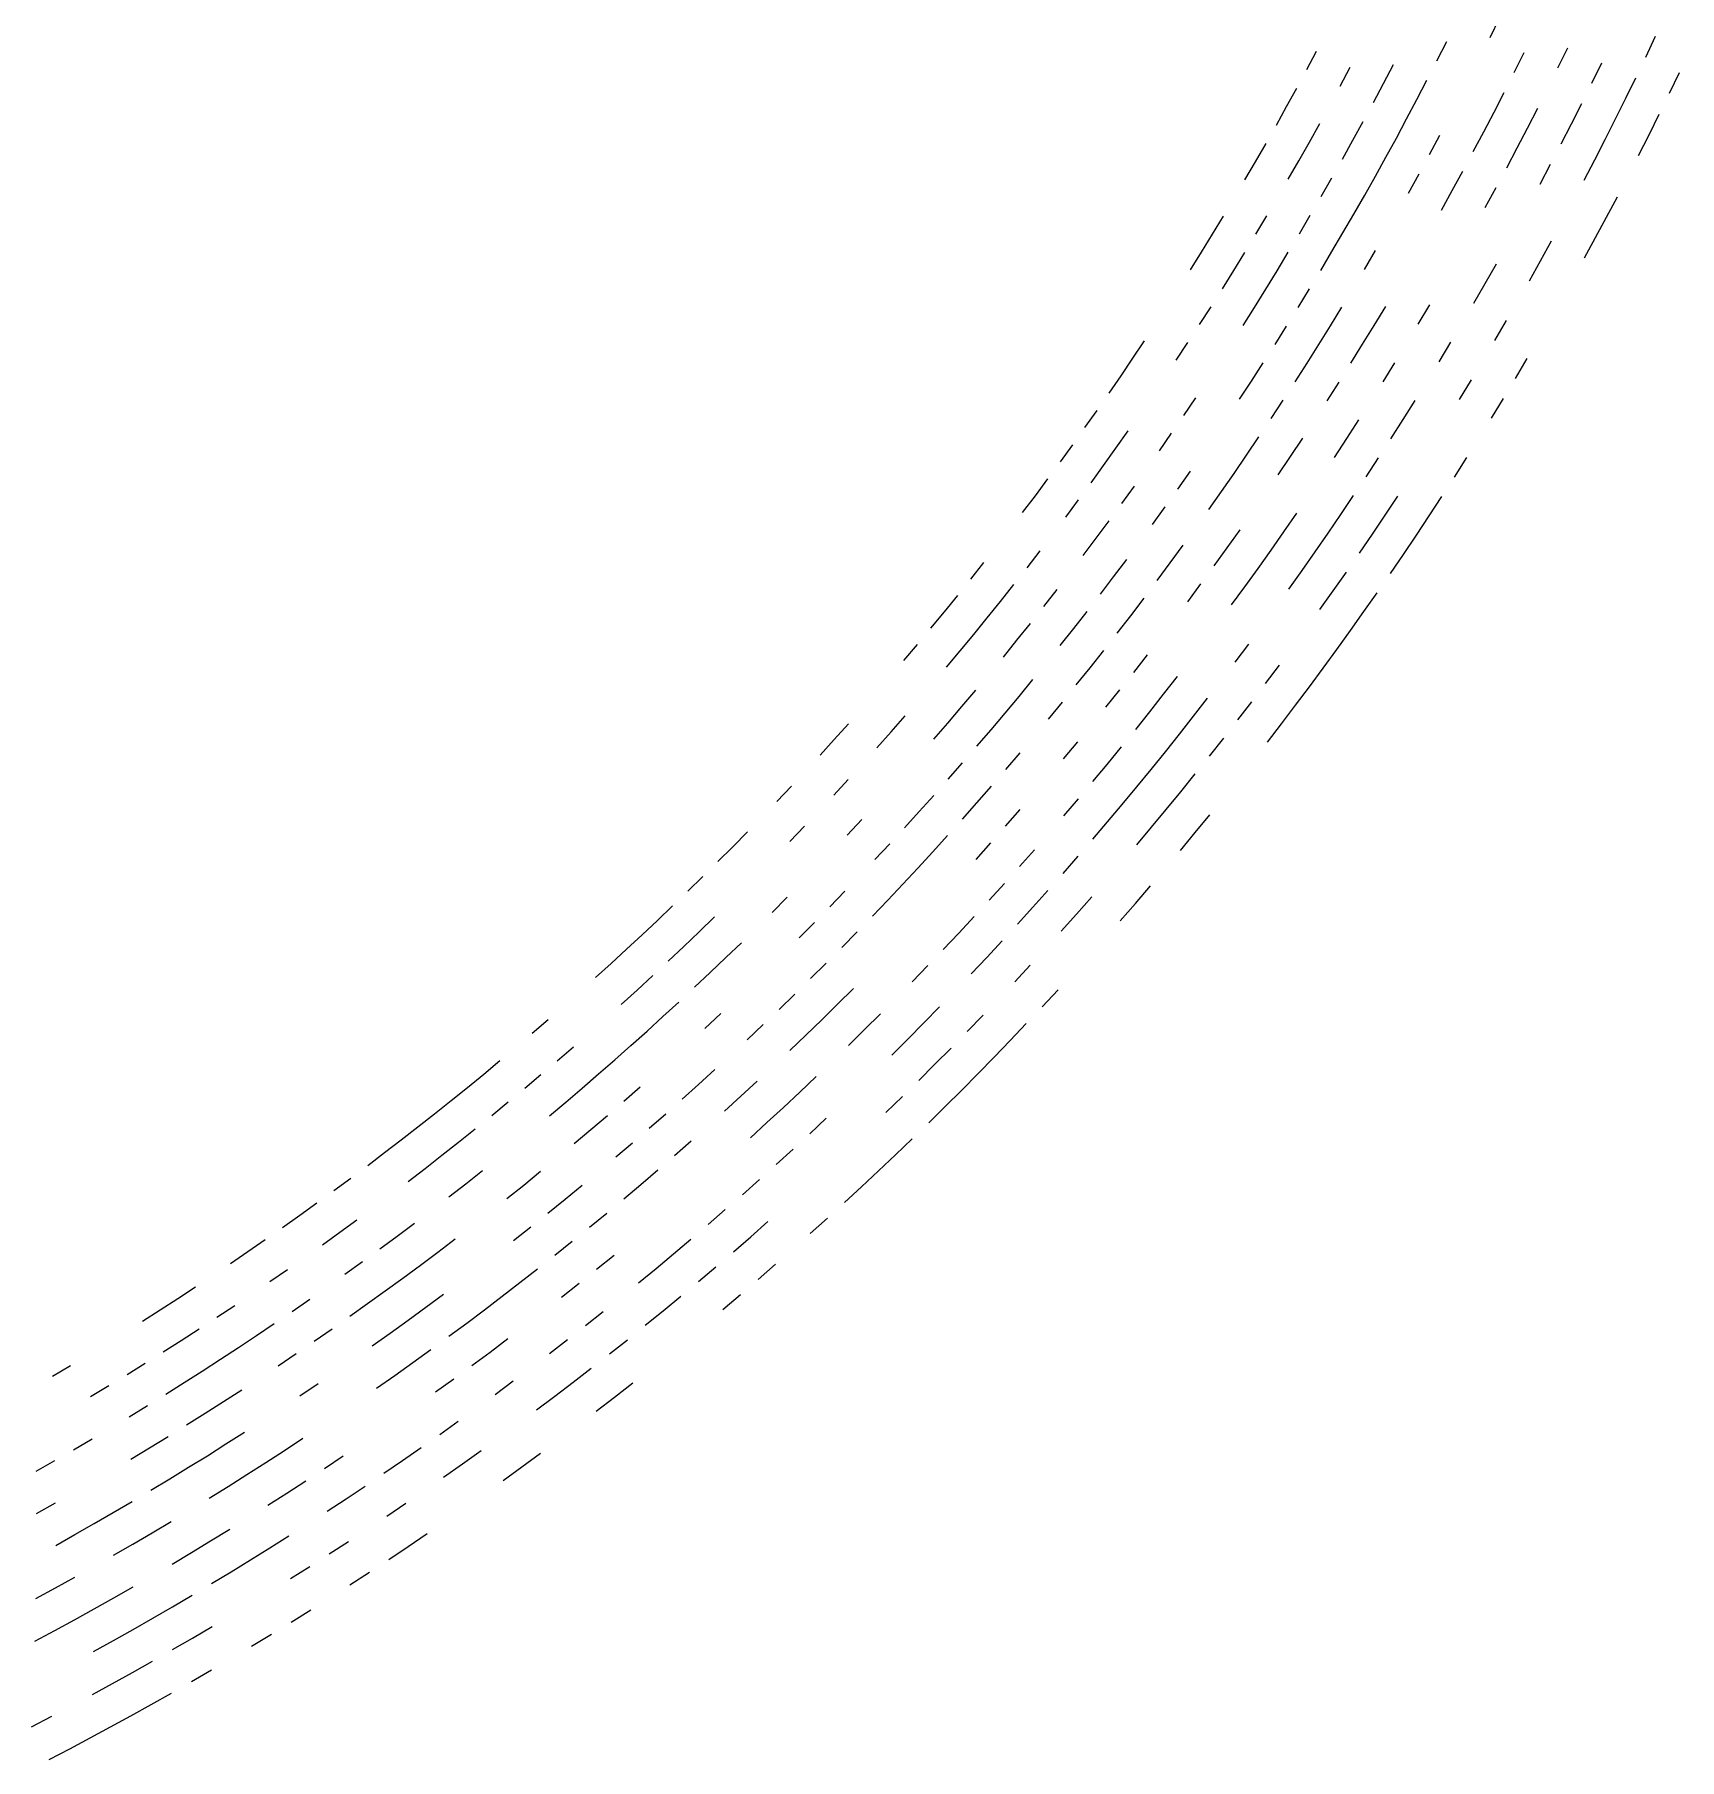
# Model space of a CAD drawing. Header units: metres. Extents: x -298 to 300, y -298 to 299.
# Drawn here: x 135.6 to 268.2, y -264.2 to -125.2 of the extents above; entities that cross this region are included whole.
import ezdxf

# ---------------------------------------------------------------- set-up
doc = ezdxf.new("R2010")
doc.units = ezdxf.units.M

msp = doc.modelspace()

# ---------------------------------------------------------------- linework, layer by layer
for p, q in [((252.89891, -125.392525, -692.8203), (253.67912, -123.799904, -692.8203)), ((238.10954, -127.99308, -692.8203), (238.90636, -126.49323, -692.8203)), ((248.59789, -127.29496, -692.8203), (249.39012, -125.72929, -692.8203)), ((258.35468, -127.8541, -692.8203), (259.15027, -126.22715, -692.8203)), ((265.4254, -126.98008, -692.8203), (266.21533, -125.308754, -692.8203)), ((240.79271, -129.31801, -692.8203), (241.59789, -127.80128, -692.8203)), ((244.29039, -129.10732, -692.8203), (245.0941, -127.56861, -692.8203)), ((254.8283, -128.22917, -692.8203), (255.62633, -126.62434, -692.8203)), ((261.08398, -129.0818, -692.8203), (261.8872, -127.43769, -692.8203)), ((243.47697, -130.64095, -692.8203), (244.29039, -129.10732, -692.8203)), ((246.98387, -130.4113, -692.8203), (247.79576, -128.85567, -692.8203)), ((263.8142, -130.30772, -692.8203), (264.625, -128.64644, -692.8203)), ((267.34253, -129.89696, -692.8203), (268.15076, -128.2134, -692.8203)), ((236.48753, -130.97768, -692.8203), (237.3032, -129.48793, -692.8203)), ((246.16222, -131.9618, -692.8203), (246.98387, -130.4113, -692.8203)), ((253.20213, -131.42366, -692.8203), (254.02025, -129.829, -692.8203)), ((259.44666, -132.35481, -692.8203), (260.2705, -130.7209, -692.8203)), ((262.99292, -131.96391, -692.8203), (263.8142, -130.30772, -692.8203)), ((235.66252, -132.4623, -692.8203), (236.48753, -130.97768, -692.8203)), ((245.33086, -133.50716, -692.8203), (246.16222, -131.9618, -692.8203)), ((252.37401, -133.0132, -692.8203), (253.20213, -131.42366, -692.8203)), ((255.90685, -132.70464, -692.8203), (256.7329, -131.09291, -692.8203)), ((262.1612, -133.61494, -692.8203), (262.99292, -131.96391, -692.8203)), ((265.69427, -133.24873, -692.8203), (266.52368, -131.57545, -692.8203)), ((238.3203, -133.83754, -692.8203), (239.15392, -132.3362, -692.8203)), ((241.82133, -133.69273, -692.8203), (242.65392, -132.16942, -692.8203)), ((248.00883, -134.84288, -692.8203), (248.84856, -133.28069, -692.8203)), ((251.53593, -134.59755, -692.8203), (252.37401, -133.0132, -692.8203)), ((255.0706, -134.31114, -692.8203), (255.90685, -132.70464, -692.8203)), ((258.61255, -133.98354, -692.8203), (259.44666, -132.35481, -692.8203)), ((264.85437, -134.91682, -692.8203), (265.69427, -133.24873, -692.8203)), ((233.98454, -135.41588, -692.8203), (234.82817, -133.94173, -692.8203)), ((237.47728, -135.33363, -692.8203), (238.3203, -133.83754, -692.8203)), ((240.97911, -135.2108, -692.8203), (241.82133, -133.69273, -692.8203)), ((244.48979, -135.04726, -692.8203), (245.33086, -133.50716, -692.8203)), ((254.22429, -135.91237, -692.8203), (255.0706, -134.31114, -692.8203)), ((261.3191, -135.2607, -692.8203), (262.1612, -133.61494, -692.8203)), ((233.13164, -136.88472, -692.8203), (233.98454, -135.41588, -692.8203)), ((236.62486, -136.82442, -692.8203), (237.47728, -135.33363, -692.8203)), ((243.63902, -136.58205, -692.8203), (244.48979, -135.04726, -692.8203)), ((249.82994, -137.75032, -692.8203), (250.68785, -136.17659, -692.8203)), ((256.91376, -137.22523, -692.8203), (257.76825, -135.60704, -692.8203)), ((260.46674, -136.90117, -692.8203), (261.3191, -135.2607, -692.8203)), ((239.26622, -138.23097, -692.8203), (240.12743, -136.72359, -692.8203)), ((242.77867, -138.11153, -692.8203), (243.63902, -136.58205, -692.8203)), ((246.30003, -137.95134, -692.8203), (247.15935, -136.3998, -692.8203)), ((252.50157, -139.09883, -692.8203), (253.36797, -137.50832, -692.8203)), ((241.90868, -139.63554, -692.8203), (242.77867, -138.11153, -692.8203)), ((248.96208, -139.31862, -692.8203), (249.82994, -137.75032, -692.8203)), ((262.2721, -139.88905, -692.8203), (263.14325, -138.23708, -692.8203)), ((230.5178, -141.2588, -692.8203), (231.3983, -139.80623, -692.8203)), ((234.01152, -141.2643, -692.8203), (234.89195, -139.78981, -692.8203)), ((237.51543, -141.22945, -692.8203), (238.3955, -139.73293, -692.8203)), ((241.0291, -141.1541, -692.8203), (241.90868, -139.63554, -692.8203)), ((261.3905, -141.5356, -692.8203), (262.2721, -139.88905, -692.8203)), ((229.62828, -142.70583, -692.8203), (230.5178, -141.2588, -692.8203)), ((240.14, -142.6671, -692.8203), (241.0291, -141.1541, -692.8203)), ((256.9546, -143.40868, -692.8203), (257.8479, -141.79005, -692.8203)), ((260.4986, -143.17653, -692.8203), (261.3905, -141.5356, -692.8203)), ((228.7296, -144.14725, -692.8203), (229.62828, -142.70583, -692.8203)), ((232.22295, -144.19658, -692.8203), (233.12187, -142.73323, -692.8203)), ((235.72704, -144.20572, -692.8203), (236.6259, -142.72035, -692.8203)), ((239.24144, -144.1745, -692.8203), (240.14, -142.6671, -692.8203)), ((242.7658, -144.10278, -692.8203), (243.6638, -142.57326, -692.8203)), ((231.31493, -145.65428, -692.8203), (232.22295, -144.19658, -692.8203)), ((234.81883, -145.68541, -692.8203), (235.72704, -144.20572, -692.8203)), ((252.48955, -145.23401, -692.8203), (253.39452, -143.64339, -692.8203)), ((256.05103, -145.02164, -692.8203), (256.9546, -143.40868, -692.8203)), ((233.90141, -147.15938, -692.8203), (234.81883, -145.68541, -692.8203)), ((237.41594, -147.17229, -692.8203), (238.33342, -145.67625, -692.8203)), ((251.57463, -146.81892, -692.8203), (252.48955, -145.23401, -692.8203)), ((229.47136, -148.55243, -692.8203), (230.39769, -147.10625, -692.8203)), ((232.97472, -148.62756, -692.8203), (233.90141, -147.15938, -692.8203)), ((240.01414, -148.65721, -692.8203), (240.9409, -147.14482, -692.8203)), ((243.54955, -148.61147, -692.8203), (244.47594, -147.07687, -692.8203)), ((247.09483, -148.52512, -692.8203), (248.02061, -146.96828, -692.8203)), ((235.55284, -150.14696, -692.8203), (236.48906, -148.66254, -692.8203)), ((239.07787, -150.16377, -692.8203), (240.01414, -148.65721, -692.8203)), ((242.61351, -150.14018, -692.8203), (243.54955, -148.61147, -692.8203)), ((253.27977, -149.82613, -692.8203), (254.21361, -148.23042, -692.8203)), ((224.1013, -151.26831, -692.8203), (225.04485, -149.85574, -692.8203)), ((227.59148, -151.42728, -692.8203), (228.53593, -149.9928, -692.8203)), ((238.13219, -151.6644, -692.8203), (239.07787, -150.16377, -692.8203)), ((241.6679, -151.66304, -692.8203), (242.61351, -150.14018, -692.8203)), ((248.77025, -151.53882, -692.8203), (249.71495, -149.97139, -692.8203)), ((223.14891, -152.67491, -692.8203), (224.1013, -151.26831, -692.8203)), ((254.93211, -152.90205, -692.8203), (255.88524, -151.29578, -692.8203)), ((222.18773, -154.07553, -692.8203), (223.14891, -152.67491, -692.8203)), ((233.65245, -153.09804, -692.8203), (234.60728, -151.62547, -692.8203)), ((237.17705, -153.15912, -692.8203), (238.13219, -151.6644, -692.8203)), ((244.25908, -153.16039, -692.8203), (245.2141, -151.62122, -692.8203)), ((232.68846, -154.56459, -692.8203), (233.65245, -153.09804, -692.8203)), ((239.74803, -154.69081, -692.8203), (240.71275, -153.17993, -692.8203)), ((250.41844, -154.57768, -692.8203), (251.38219, -152.99982, -692.8203)), ((220.23888, -156.85857, -692.8203), (221.2177, -155.47011, -692.8203)), ((228.20354, -155.87984, -692.8203), (229.17601, -154.44139, -692.8203)), ((235.2387, -156.1304, -692.8203), (236.21257, -154.64778, -692.8203)), ((245.87737, -156.20517, -692.8203), (246.85143, -154.65578, -692.8203)), ((252.99553, -156.09654, -692.8203), (253.9688, -154.50233, -692.8203)), ((222.73491, -158.5093, -692.8203), (223.72398, -157.10513, -692.8203)), ((241.33635, -157.74152, -692.8203), (242.32018, -156.2206, -692.8203)), ((244.89354, -157.74844, -692.8203), (245.87737, -156.20517, -692.8203)), ((218.25523, -159.61696, -692.8203), (219.25139, -158.24088, -692.8203)), ((221.73705, -159.90724, -692.8203), (222.73491, -158.5093, -692.8203)), ((226.23161, -158.73827, -692.8203), (227.22209, -157.31213, -692.8203)), ((233.26317, -159.07716, -692.8203), (234.2556, -157.60686, -692.8203)), ((236.79723, -159.18675, -692.8203), (237.79027, -157.69427, -692.8203)), ((240.343, -159.25626, -692.8203), (241.33635, -157.74152, -692.8203)), ((220.73033, -161.29892, -692.8203), (221.73705, -159.90724, -692.8203)), ((232.26146, -160.5412, -692.8203), (233.26317, -159.07716, -692.8203)), ((235.79478, -160.67297, -692.8203), (236.79723, -159.18675, -692.8203)), ((242.89696, -160.81631, -692.8203), (243.90007, -159.2855, -692.8203)), ((250.01573, -160.84212, -692.8203), (251.0189, -159.2665, -692.8203)), ((216.23705, -162.35027, -692.8203), (217.25047, -160.98677, -692.8203)), ((227.73082, -161.80516, -692.8203), (228.74046, -160.36954, -692.8203)), ((231.25066, -161.99892, -692.8203), (232.26146, -160.5412, -692.8203)), ((215.21507, -163.70737, -692.8203), (216.23705, -162.35027, -692.8203)), ((218.69078, -164.06319, -692.8203), (219.71489, -162.68423, -692.8203)), ((223.20671, -162.97902, -692.8203), (224.22392, -161.57178, -692.8203)), ((230.23064, -163.45027, -692.8203), (231.25066, -161.99892, -692.8203)), ((240.86186, -163.85893, -692.8203), (241.8842, -162.34082, -692.8203)), ((244.42937, -163.91522, -692.8203), (245.45195, -162.3747, -692.8203)), ((247.97966, -163.97433, -692.8203), (249.00261, -162.41142, -692.8203)), ((225.68443, -164.65729, -692.8203), (226.71208, -163.23444, -692.8203)), ((236.27477, -165.25204, -692.8203), (237.30595, -163.76268, -692.8203)), ((239.83006, -165.37062, -692.8203), (240.86186, -163.85893, -692.8203)), ((243.39708, -165.44931, -692.8203), (244.42937, -163.91522, -692.8203)), ((246.94688, -165.53082, -692.8203), (247.97966, -163.97433, -692.8203)), ((221.14586, -165.77428, -692.8203), (222.18065, -164.37988, -692.8203)), ((231.69237, -166.55415, -692.8203), (232.7318, -165.09354, -692.8203)), ((235.23424, -166.73492, -692.8203), (236.27477, -165.25204, -692.8203)), ((238.78868, -166.8758, -692.8203), (239.83006, -165.37062, -692.8203)), ((242.35521, -166.97688, -692.8203), (243.39708, -165.44931, -692.8203)), ((215.5667, -168.1611, -692.8203), (216.61662, -166.80167, -692.8203)), ((220.10228, -167.16216, -692.8203), (221.14586, -165.77428, -692.8203)), ((227.1162, -167.76562, -692.8203), (228.16344, -166.33368, -692.8203)), ((230.64366, -168.00824, -692.8203), (231.69237, -166.55415, -692.8203)), ((234.18443, -168.21123, -692.8203), (235.23424, -166.73492, -692.8203)), ((237.7379, -168.37442, -692.8203), (238.78868, -166.8758, -692.8203)), ((245.90434, -167.0808, -692.8203), (246.94688, -165.53082, -692.8203)), ((211.04247, -169.07094, -692.8203), (212.09825, -167.73988, -692.8203)), ((222.54796, -168.88681, -692.8203), (223.60228, -167.48354, -692.8203)), ((226.06004, -169.19095, -692.8203), (227.1162, -167.76562, -692.8203)), ((233.12529, -169.68092, -692.8203), (234.18443, -168.21123, -692.8203)), ((244.8521, -168.6242, -692.8203), (245.90434, -167.0808, -692.8203)), ((213.44121, -170.86009, -692.8203), (214.50816, -169.51393, -692.8203)), ((221.48479, -170.28346, -692.8203), (222.54796, -168.88681, -692.8203)), ((228.51909, -170.89653, -692.8203), (229.58592, -169.45572, -692.8203)), ((236.67772, -169.86642, -692.8203), (237.7379, -168.37442, -692.8203)), ((240.24272, -170.01228, -692.8203), (241.30376, -168.49788, -692.8203)), ((208.90587, -171.71307, -692.8203), (209.97832, -170.39536, -692.8203)), ((212.36577, -172.19954, -692.8203), (213.44121, -170.86009, -692.8203)), ((216.91954, -171.28618, -692.8203), (217.98906, -169.91817, -692.8203)), ((223.92088, -172.02162, -692.8203), (224.99486, -170.60965, -692.8203)), ((232.05699, -171.14395, -692.8203), (233.12529, -169.68092, -692.8203)), ((239.17223, -171.51999, -692.8203), (240.24272, -170.01228, -692.8203)), ((242.71855, -171.6911, -692.8203), (243.79015, -170.161, -692.8203)), ((207.82518, -173.02405, -692.8203), (208.90587, -171.71307, -692.8203)), ((211.28197, -173.53223, -692.8203), (212.36577, -172.19954, -692.8203)), ((219.3322, -173.05661, -692.8203), (220.41283, -171.6734, -692.8203)), ((222.838, -173.42683, -692.8203), (223.92088, -172.02162, -692.8203)), ((241.63731, -173.21445, -692.8203), (242.71855, -171.6911, -692.8203)), ((210.18974, -174.85808, -692.8203), (211.28197, -173.53223, -692.8203)), ((214.75462, -174.00195, -692.8203), (215.84135, -172.64745, -692.8203)), ((218.2429, -174.43301, -692.8203), (219.3322, -173.05661, -692.8203)), ((240.54662, -174.73099, -692.8203), (241.63731, -173.21445, -692.8203)), ((205.63908, -175.62553, -692.8203), (206.73619, -174.32822, -692.8203)), ((209.08922, -176.17708, -692.8203), (210.18974, -174.85808, -692.8203)), ((213.65947, -175.3496, -692.8203), (214.75462, -174.00195, -692.8203)), ((220.64574, -176.21678, -692.8203), (221.74626, -174.82526, -692.8203)), ((224.16167, -176.59207, -692.8203), (225.26445, -175.17847, -692.8203)), ((232.3438, -175.76712, -692.8203), (233.44115, -174.30217, -692.8203)), ((239.44627, -176.24066, -692.8203), (240.54662, -174.73099, -692.8203)), ((219.53654, -177.6014, -692.8203), (220.64574, -176.21678, -692.8203)), ((234.79594, -177.48285, -692.8203), (235.90404, -176.00246, -692.8203)), ((238.33653, -177.74341, -692.8203), (239.44627, -176.24066, -692.8203)), ((214.9232, -178.52086, -692.8203), (216.03831, -177.16519, -692.8203)), ((221.92961, -179.39842, -692.8203), (223.05003, -177.99875, -692.8203)), ((226.57848, -178.3571, -692.8203), (227.6923, -176.92827, -692.8203)), ((237.21739, -179.23915, -692.8203), (238.33653, -177.74341, -692.8203)), ((209.1945, -180.67076, -692.8203), (210.32329, -179.351, -692.8203)), ((210.32329, -179.351, -692.8203), (211.44371, -178.02417, -692.8203)), ((213.7996, -179.8695, -692.8203), (214.9232, -178.52086, -692.8203)), ((217.2921, -180.3496, -692.8203), (218.41862, -178.979, -692.8203)), ((225.45567, -179.77893, -692.8203), (226.57848, -178.3571, -692.8203)), ((228.99669, -180.12032, -692.8203), (230.1215, -178.67625, -692.8203)), ((232.55186, -180.42265, -692.8203), (233.67851, -178.95627, -692.8203)), ((236.08879, -180.72787, -692.8203), (237.21739, -179.23915, -692.8203)), ((200.03221, -182.00752, -692.8203), (201.1696, -180.74524, -692.8203)), ((204.60484, -181.38324, -692.8203), (205.7382, -180.09227, -692.8203)), ((208.05748, -181.98341, -692.8203), (209.1945, -180.67076, -692.8203)), ((212.66753, -181.21109, -692.8203), (213.7996, -179.8695, -692.8203)), ((224.32402, -181.19368, -692.8203), (225.45567, -179.77893, -692.8203)), ((227.86278, -181.5573, -692.8203), (228.99669, -180.12032, -692.8203)), ((234.95085, -182.20949, -692.8203), (236.08879, -180.72787, -692.8203)), ((198.88683, -183.26263, -692.8203), (200.03221, -182.00752, -692.8203)), ((203.46336, -182.66708, -692.8203), (204.60484, -181.38324, -692.8203)), ((211.52702, -182.54555, -692.8203), (212.66753, -181.21109, -692.8203)), ((218.51567, -183.55492, -692.8203), (219.66234, -182.17656, -692.8203)), ((226.71983, -182.98714, -692.8203), (227.86278, -181.5573, -692.8203)), ((230.27098, -183.33409, -692.8203), (231.416, -181.88194, -692.8203)), ((213.86101, -184.41861, -692.8203), (215.01323, -183.06946, -692.8203)), ((222.03404, -184.00175, -692.8203), (223.18346, -182.6013, -692.8203)), ((225.56798, -184.40979, -692.8203), (226.71983, -182.98714, -692.8203)), ((209.22093, -185.19287, -692.8203), (210.37816, -183.87283, -692.8203)), ((220.87584, -185.39497, -692.8203), (222.03404, -184.00175, -692.8203)), ((224.40715, -185.82516, -692.8203), (225.56798, -184.40979, -692.8203)), ((227.95372, -186.2167, -692.8203), (229.11687, -184.77904, -692.8203)), ((195.4038, -186.98459, -692.8203), (196.57262, -185.75124, -692.8203)), ((199.99083, -186.4753, -692.8203), (201.15636, -185.21317, -692.8203)), ((211.53117, -187.0951, -692.8203), (212.7003, -185.7605, -692.8203)), ((223.23741, -187.23328, -692.8203), (224.40715, -185.82516, -692.8203)), ((226.78148, -187.64705, -692.8203), (227.95372, -186.2167, -692.8203)), ((206.8817, -187.81107, -692.8203), (208.0554, -186.50565, -692.8203)), ((210.35368, -188.42233, -692.8203), (211.53117, -187.0951, -692.8203)), ((213.84288, -188.9956, -692.8203), (215.02391, -187.64645, -692.8203)), ((218.53325, -188.15948, -692.8203), (219.70891, -186.7809, -692.8203)), ((222.05894, -188.634, -692.8203), (223.23741, -187.23328, -692.8203)), ((225.60027, -189.07002, -692.8203), (226.78148, -187.64705, -692.8203)), ((196.447, -190.21751, -692.8203), (197.63615, -188.97752, -692.8203)), ((201.0637, -189.7073, -692.8203), (202.2495, -188.43834, -692.8203)), ((205.69981, -189.1091, -692.8203), (206.8817, -187.81107, -692.8203)), ((220.87157, -190.02731, -692.8203), (222.05894, -188.634, -692.8203)), ((224.41014, -190.48555, -692.8203), (225.60027, -189.07002, -692.8203)), ((229.12273, -189.50888, -692.8203), (230.30669, -188.06367, -692.8203)), ((191.85112, -190.64034, -692.8203), (193.04301, -189.42918, -692.8203)), ((203.31157, -191.68283, -692.8203), (204.50975, -190.39972, -692.8203)), ((207.9738, -191.05453, -692.8203), (209.1679, -189.74217, -692.8203)), ((211.45555, -191.67159, -692.8203), (212.65343, -190.33734, -692.8203)), ((227.92967, -190.94662, -692.8203), (229.12273, -189.50888, -692.8203)), ((190.65166, -191.844, -692.8203), (191.85112, -190.64034, -692.8203)), ((206.77147, -192.35939, -692.8203), (207.9738, -191.05453, -692.8203)), ((214.9547, -192.25061, -692.8203), (216.15611, -190.8944, -692.8203)), ((218.47081, -192.79146, -692.8203), (219.67552, -191.41315, -692.8203)), ((188.23009, -194.22859, -692.8203), (189.44456, -193.04008, -692.8203)), ((205.56096, -193.65668, -692.8203), (206.77147, -192.35939, -692.8203)), ((199.66899, -195.48676, -692.8203), (200.89116, -194.2264, -692.8203)), ((204.34227, -194.94635, -692.8203), (205.56096, -193.65668, -692.8203)), ((212.52629, -194.9403, -692.8203), (213.74474, -193.59927, -692.8203)), ((216.03539, -195.52527, -692.8203), (217.25737, -194.16217, -692.8203)), ((219.56139, -196.07222, -692.8203), (220.78673, -194.68698, -692.8203)), ((224.29668, -195.2146, -692.8203), (225.51659, -193.79955, -692.8203)), ((185.77867, -196.58266, -692.8203), (187.00804, -195.40948, -692.8203)), ((195.01628, -195.93918, -692.8203), (196.24144, -194.70802, -692.8203)), ((203.11559, -196.22835, -692.8203), (204.34227, -194.94635, -692.8203)), ((214.8048, -196.88066, -692.8203), (216.03539, -195.52527, -692.8203)), ((218.32732, -197.44975, -692.8203), (219.56139, -196.07222, -692.8203)), ((223.06786, -196.62196, -692.8203), (224.29668, -195.2146, -692.8203)), ((184.54185, -197.7481, -692.8203), (185.77867, -196.58266, -692.8203)), ((189.15062, -197.49863, -692.8203), (190.38567, -196.30426, -692.8203)), ((197.20097, -197.98431, -692.8203), (198.43895, -196.7394, -692.8203)), ((210.06425, -197.59935, -692.8203), (211.29942, -196.2737, -692.8203)), ((183.29778, -198.90578, -692.8203), (184.54185, -197.7481, -692.8203)), ((186.658, -199.86401, -692.8203), (187.908, -198.68523, -692.8203)), ((187.908, -198.68523, -692.8203), (189.15062, -197.49863, -692.8203)), ((191.29472, -199.58618, -692.8203), (192.5429, -198.3783, -692.8203)), ((200.63799, -198.76915, -692.8203), (201.88072, -197.50264, -692.8203)), ((208.82079, -198.91724, -692.8203), (210.06425, -197.59935, -692.8203)), ((212.31822, -199.56816, -692.8203), (213.56572, -198.2283, -692.8203)), ((180.78789, -201.19759, -692.8203), (182.04643, -200.0556, -692.8203)), ((182.04643, -200.0556, -692.8203), (183.29778, -198.90578, -692.8203)), ((190.03899, -200.78621, -692.8203), (191.29472, -199.58618, -692.8203)), ((198.12865, -201.27867, -692.8203), (199.38725, -200.02785, -692.8203)), ((206.30894, -201.52948, -692.8203), (207.56895, -200.2273, -692.8203)), ((211.0623, -200.90018, -692.8203), (212.31822, -199.56816, -692.8203)), ((214.57347, -201.5355, -692.8203), (215.8333, -200.18144, -692.8203)), ((184.13585, -202.19794, -692.8203), (185.40056, -201.03493, -692.8203)), ((188.77574, -201.97835, -692.8203), (190.03899, -200.78621, -692.8203)), ((182.86375, -203.353, -692.8203), (184.13585, -202.19794, -692.8203)), ((195.58788, -203.75652, -692.8203), (196.86217, -202.52158, -692.8203)), ((200.30357, -203.33427, -692.8203), (201.57506, -202.06973, -692.8203)), ((216.79222, -203.5417, -692.8203), (218.06468, -202.17355, -692.8203)), ((184.94127, -205.50687, -692.8203), (186.22679, -204.33871, -692.8203)), ((186.22679, -204.33871, -692.8203), (187.50499, -203.16254, -692.8203)), ((189.61107, -205.28856, -692.8203), (190.89513, -204.0911, -692.8203)), ((199.02415, -204.5908, -692.8203), (200.30357, -203.33427, -692.8203)), ((202.48015, -205.38824, -692.8203), (203.76451, -204.11, -692.8203)), ((207.24455, -204.84856, -692.8203), (208.52538, -203.54042, -692.8203)), ((210.74321, -205.54991, -692.8203), (212.02837, -204.21979, -692.8203)), ((175.68248, -205.68584, -692.8203), (176.9694, -204.5758, -692.8203)), ((183.64842, -206.66692, -692.8203), (184.94127, -205.50687, -692.8203)), ((193.0161, -206.20227, -692.8203), (194.30583, -204.98343, -692.8203)), ((197.73686, -205.83928, -692.8203), (199.02415, -204.5908, -692.8203)), ((201.18773, -206.6584, -692.8203), (202.48015, -205.38824, -692.8203)), ((205.95549, -206.14864, -692.8203), (207.24455, -204.84856, -692.8203)), ((214.22154, -206.2539, -692.8203), (215.51115, -204.90182, -692.8203)), ((177.70354, -207.89273, -692.8203), (179.00432, -206.76996, -692.8203)), ((182.34825, -207.81885, -692.8203), (183.64842, -206.66692, -692.8203)), ((196.4417, -207.07965, -692.8203), (197.73686, -205.83928, -692.8203)), ((204.65831, -207.4406, -692.8203), (205.95549, -206.14864, -692.8203)), ((208.14787, -208.18585, -692.8203), (209.44969, -206.87196, -692.8203)), ((212.92345, -207.59787, -692.8203), (214.22154, -206.2539, -692.8203)), ((171.7802, -208.96718, -692.8203), (173.08788, -207.88158, -692.8203)), ((181.04088, -208.96259, -692.8203), (182.34825, -207.81885, -692.8203)), ((206.83781, -209.49153, -692.8203), (208.14787, -208.18585, -692.8203)), ((211.61693, -208.93365, -692.8203), (212.92345, -207.59787, -692.8203)), ((170.46574, -210.04457, -692.8203), (171.7802, -208.96718, -692.8203)), ((175.08104, -210.11368, -692.8203), (176.3958, -209.00731, -692.8203)), ((179.7263, -210.09811, -692.8203), (181.04088, -208.96259, -692.8203)), ((187.7813, -210.99608, -692.8203), (189.1013, -209.80997, -692.8203)), ((189.1013, -209.80997, -692.8203), (190.4138, -208.6156, -692.8203)), ((192.50975, -210.75171, -692.8203), (193.82811, -209.53592, -692.8203)), ((197.26305, -210.4199, -692.8203), (198.57915, -209.1743, -692.8203)), ((210.30199, -210.26123, -692.8203), (211.61693, -208.93365, -692.8203)), ((167.81657, -212.1745, -692.8203), (169.14452, -211.1137, -692.8203)), ((169.14452, -211.1137, -692.8203), (170.46574, -210.04457, -692.8203)), ((172.43065, -212.30156, -692.8203), (173.75926, -211.21178, -692.8203)), ((177.07591, -212.34431, -692.8203), (178.40465, -211.22537, -692.8203)), ((178.40465, -211.22537, -692.8203), (179.7263, -210.09811, -692.8203)), ((183.07915, -211.15372, -692.8203), (184.40025, -209.99712, -692.8203)), ((191.18382, -211.95918, -692.8203), (192.50975, -210.75171, -692.8203)), ((195.93907, -211.65724, -692.8203), (197.26305, -210.4199, -692.8203)), ((204.19322, -212.07817, -692.8203), (205.51958, -210.789, -692.8203)), ((208.97874, -211.58052, -692.8203), (210.30199, -210.26123, -692.8203)), ((166.48204, -213.22697, -692.8203), (167.81657, -212.1745, -692.8203)), ((180.4152, -213.44194, -692.8203), (181.75078, -212.302, -692.8203)), ((185.11906, -213.34334, -692.8203), (186.4539, -212.17387, -692.8203)), ((194.6074, -212.88626, -692.8203), (195.93907, -211.65724, -692.8203)), ((198.05168, -213.777, -692.8203), (199.3889, -212.52634, -692.8203)), ((207.64726, -212.89148, -692.8203), (208.97874, -211.58052, -692.8203)), ((165.14085, -214.27103, -692.8203), (166.48204, -213.22697, -692.8203)), ((169.75304, -214.456, -692.8203), (171.09526, -213.38298, -692.8203)), ((179.0725, -214.57346, -692.8203), (180.4152, -213.44194, -692.8203)), ((193.26799, -214.10687, -692.8203), (194.6074, -212.88626, -692.8203)), ((162.43889, -216.33382, -692.8203), (163.79308, -215.30666, -692.8203)), ((163.79308, -215.30666, -692.8203), (165.14085, -214.27103, -692.8203)), ((167.04845, -216.57668, -692.8203), (168.4041, -215.52058, -692.8203)), ((168.4041, -215.52058, -692.8203), (169.75304, -214.456, -692.8203)), ((182.42747, -215.657, -692.8203), (183.7769, -214.5044, -692.8203)), ((187.16069, -215.53143, -692.8203), (188.5092, -214.3491, -692.8203)), ((195.35374, -216.253, -692.8203), (196.70665, -215.01924, -692.8203)), ((203.60362, -216.77391, -692.8203), (204.95964, -215.48824, -692.8203)), ((204.95964, -215.48824, -692.8203), (206.30754, -214.19408, -692.8203)), ((165.6862, -217.62424, -692.8203), (167.04845, -216.57668, -692.8203)), ((170.32793, -217.81276, -692.8203), (171.69127, -216.73605, -692.8203)), ((175.002, -217.91719, -692.8203), (176.36583, -216.81114, -692.8203)), ((184.44145, -217.87057, -692.8203), (185.80473, -216.70528, -692.8203)), ((202.23949, -218.05104, -692.8203), (203.60362, -216.77391, -692.8203)), ((159.71117, -218.36252, -692.8203), (161.07823, -217.35245, -692.8203)), ((168.95787, -218.88089, -692.8203), (170.32793, -217.81276, -692.8203)), ((173.63121, -219.01465, -692.8203), (175.002, -217.91719, -692.8203)), ((178.33598, -219.06374, -692.8203), (179.70695, -217.93672, -692.8203)), ((183.07079, -219.0273, -692.8203), (184.44145, -217.87057, -692.8203)), ((192.62492, -218.69498, -692.8203), (193.99315, -217.47827, -692.8203)), ((200.86742, -219.3196, -692.8203), (202.23949, -218.05104, -692.8203)), ((156.95811, -220.35684, -692.8203), (158.33775, -219.36401, -692.8203)), ((176.958, -220.18213, -692.8203), (178.33598, -219.06374, -692.8203)), ((155.57225, -221.341, -692.8203), (156.95811, -220.35684, -692.8203)), ((160.17204, -221.72841, -692.8203), (161.56029, -220.71538, -692.8203)), ((164.80772, -222.03343, -692.8203), (166.19768, -220.99127, -692.8203)), ((180.30785, -221.31487, -692.8203), (181.69298, -220.17543, -692.8203)), ((189.86552, -221.10251, -692.8203), (191.24901, -219.90308, -692.8203)), ((193.29546, -222.08679, -692.8203), (194.68504, -220.8658, -692.8203)), ((198.09935, -221.83076, -692.8203), (199.48735, -220.57951, -692.8203)), ((152.78197, -223.28316, -692.8203), (154.18016, -222.31647, -692.8203)), ((158.77751, -222.73273, -692.8203), (160.17204, -221.72841, -692.8203)), ((163.41118, -223.06685, -692.8203), (164.80772, -222.03343, -692.8203)), ((168.07976, -223.31792, -692.8203), (169.47777, -222.25517, -692.8203)), ((174.1809, -222.39285, -692.8203), (175.57292, -221.29184, -692.8203)), ((177.51634, -223.56758, -692.8203), (178.91563, -222.4456, -692.8203)), ((187.07603, -223.47522, -692.8203), (188.47447, -222.29324, -692.8203)), ((191.89818, -223.29904, -692.8203), (193.29546, -222.08679, -692.8203)), ((151.37773, -224.24106, -692.8203), (152.78197, -223.28316, -692.8203)), ((166.67516, -224.37186, -692.8203), (168.07976, -223.31792, -692.8203)), ((180.8751, -224.70764, -692.8203), (182.28148, -223.56453, -692.8203)), ((185.67015, -224.6484, -692.8203), (187.07603, -223.47522, -692.8203)), ((154.55626, -225.69292, -692.8203), (155.96959, -224.71503, -692.8203)), ((160.59874, -225.10728, -692.8203), (162.00816, -224.09148, -692.8203)), ((165.2639, -225.41695, -692.8203), (166.67516, -224.37186, -692.8203)), ((174.6967, -225.78506, -692.8203), (176.11003, -224.68074, -692.8203)), ((184.25688, -225.81276, -692.8203), (185.67015, -224.6484, -692.8203)), ((189.08092, -225.69713, -692.8203), (190.4934, -224.5025, -692.8203)), ((193.8886, -225.5319, -692.8203), (195.29997, -224.307, -692.8203)), ((147.1292, -227.06163, -692.8203), (148.55132, -226.13033, -692.8203)), ((162.42174, -227.48048, -692.8203), (163.84605, -226.45317, -692.8203)), ((163.84605, -226.45317, -692.8203), (165.2639, -225.41695, -692.8203)), ((173.27647, -226.88051, -692.8203), (174.6967, -225.78506, -692.8203)), ((178.04088, -226.96722, -692.8203), (179.46153, -225.84187, -692.8203)), ((144.26756, -228.89735, -692.8203), (145.70128, -227.98398, -692.8203)), ((145.70128, -227.98398, -692.8203), (147.1292, -227.06163, -692.8203)), ((150.27989, -228.5731, -692.8203), (151.71141, -227.622, -692.8203)), ((156.33238, -228.10136, -692.8203), (157.76079, -227.11227, -692.8203)), ((160.99101, -228.49884, -692.8203), (162.42174, -227.48048, -692.8203)), ((165.68578, -228.81352, -692.8203), (167.1184, -227.76569, -692.8203)), ((167.1184, -227.76569, -692.8203), (168.54436, -226.70888, -692.8203)), ((170.41539, -229.04454, -692.8203), (171.84935, -227.96701, -692.8203)), ((171.84935, -227.96701, -692.8203), (173.27647, -226.88051, -692.8203)), ((184.79906, -229.2275, -692.8203), (186.23375, -228.05968, -692.8203)), ((186.23375, -228.05968, -692.8203), (187.66106, -226.88287, -692.8203)), ((191.04295, -227.955, -692.8203), (192.46959, -226.74791, -692.8203)), ((153.45714, -230.05257, -692.8203), (154.89781, -229.08147, -692.8203)), ((164.24663, -229.85233, -692.8203), (165.68578, -228.81352, -692.8203)), ((168.97472, -230.11305, -692.8203), (170.41539, -229.04454, -692.8203)), ((179.97356, -229.25224, -692.8203), (181.40855, -228.11472, -692.8203)), ((145.94981, -231.37227, -692.8203), (147.39903, -230.44827, -692.8203)), ((147.39903, -230.44827, -692.8203), (148.84239, -229.51521, -692.8203)), ((152.0103, -231.01459, -692.8203), (153.45714, -230.05257, -692.8203)), ((158.1104, -230.5085, -692.8203), (159.55382, -229.50818, -692.8203)), ((162.80089, -230.88211, -692.8203), (164.24663, -229.85233, -692.8203)), ((172.2882, -231.3788, -692.8203), (173.7368, -230.28946, -692.8203)), ((177.0822, -231.5002, -692.8203), (178.53142, -230.38077, -692.8203)), ((181.9077, -231.53603, -692.8203), (183.35704, -230.3863, -692.8203)), ((149.09862, -232.91132, -692.8203), (150.55742, -231.96753, -692.8203)), ((150.55742, -231.96753, -692.8203), (152.0103, -231.01459, -692.8203)), ((155.2047, -232.48186, -692.8203), (156.66063, -231.49974, -692.8203)), ((164.61266, -233.26404, -692.8203), (166.07329, -232.22282, -692.8203)), ((166.07329, -232.22282, -692.8203), (167.52733, -231.1725, -692.8203)), ((170.83281, -232.45901, -692.8203), (172.2882, -231.3788, -692.8203)), ((137.01427, -233.32828, -692.8203), (138.476, -232.46034, -692.8203)), ((143.03404, -233.19289, -692.8203), (144.49474, -232.28716, -692.8203)), ((147.6339, -233.84595, -692.8203), (149.09862, -232.91132, -692.8203)), ((163.1455, -234.29604, -692.8203), (164.61266, -233.26404, -692.8203)), ((167.90178, -234.59198, -692.8203), (169.37065, -233.5301, -692.8203)), ((178.98753, -233.8081, -692.8203), (180.45122, -232.67665, -692.8203)), ((140.0955, -234.97673, -692.8203), (141.56755, -234.08942, -692.8203)), ((146.16331, -234.77135, -692.8203), (147.6339, -233.84595, -692.8203)), ((150.80016, -235.37311, -692.8203), (152.2744, -234.41858, -692.8203)), ((156.95415, -234.90984, -692.8203), (158.42534, -233.91669, -692.8203)), ((172.69273, -234.80363, -692.8203), (174.16283, -233.71169, -692.8203)), ((176.03899, -236.04333, -692.8203), (177.51677, -234.93034, -692.8203)), ((177.51677, -234.93034, -692.8203), (178.98753, -233.8081, -692.8203)), ((180.84758, -236.15063, -692.8203), (182.32603, -235.00737, -692.8203)), ((182.32603, -235.00737, -692.8203), (183.79723, -233.85486, -692.8203)), ((143.20476, -236.59439, -692.8203), (144.68687, -235.68752, -692.8203)), ((147.83372, -237.25432, -692.8203), (149.31993, -236.31837, -692.8203)), ((149.31993, -236.31837, -692.8203), (150.80016, -235.37311, -692.8203)), ((168.24162, -238.02385, -692.8203), (169.7321, -236.95976, -692.8203)), ((138.72447, -239.25896, -692.8203), (140.2235, -238.38016, -692.8203)), ((143.34032, -240.00597, -692.8203), (144.84386, -239.09816, -692.8203)), ((144.84386, -239.09816, -692.8203), (146.34172, -238.18094, -692.8203)), ((149.50609, -239.73607, -692.8203), (151.0078, -238.78957, -692.8203)), ((151.0078, -238.78957, -692.8203), (152.50352, -237.83365, -692.8203)), ((155.71391, -239.31688, -692.8203), (157.21281, -238.3314, -692.8203)), ((165.24077, -240.12387, -692.8203), (166.74449, -239.07858, -692.8203)), ((135.70995, -240.98828, -692.8203), (137.21996, -240.12834, -692.8203)), ((147.9984, -240.67313, -692.8203), (149.50609, -239.73607, -692.8203)), ((152.69762, -241.25949, -692.8203), (154.20879, -240.29292, -692.8203)), ((154.20879, -240.29292, -692.8203), (155.71391, -239.31688, -692.8203)), ((158.95073, -240.76778, -692.8203), (160.45866, -239.76193, -692.8203)), ((163.73051, -241.15971, -692.8203), (165.24077, -240.12387, -692.8203)), ((168.54655, -241.46802, -692.8203), (170.05864, -240.40193, -692.8203)), ((170.05864, -240.40193, -692.8203), (171.56395, -239.32637, -692.8203)), ((174.86266, -240.63026, -692.8203), (176.36943, -239.52448, -692.8203)), ((144.96556, -242.51878, -692.8203), (146.48491, -241.60071, -692.8203)), ((146.48491, -241.60071, -692.8203), (147.9984, -240.67313, -692.8203)), ((151.18028, -242.21657, -692.8203), (152.69762, -241.25949, -692.8203)), ((155.916, -242.75093, -692.8203), (157.43645, -241.76411, -692.8203)), ((173.34892, -241.7266, -692.8203), (174.86266, -240.63026, -692.8203)), ((149.65709, -243.16411, -692.8203), (151.18028, -242.21657, -692.8203)), ((154.38927, -243.7282, -692.8203), (155.916, -242.75093, -692.8203)), ((159.16093, -244.21008, -692.8203), (160.69048, -243.20285, -692.8203)), ((160.69048, -243.20285, -692.8203), (162.21373, -242.18605, -692.8203)), ((135.7382, -244.40245, -692.8203), (137.26964, -243.54228, -692.8203)), ((140.37328, -245.2155, -692.8203), (141.90965, -244.3262, -692.8203)), ((141.90965, -244.3262, -692.8203), (143.44048, -243.42729, -692.8203)), ((163.97038, -244.60904, -692.8203), (165.50237, -243.57161, -692.8203)), ((137.28374, -246.96509, -692.8203), (138.83128, -246.09515, -692.8203)), ((138.83128, -246.09515, -692.8203), (140.37328, -245.2155, -692.8203)), ((143.50523, -246.85808, -692.8203), (145.05186, -245.94908, -692.8203)), ((145.05186, -245.94908, -692.8203), (146.59276, -245.0304, -692.8203)), ((149.77269, -246.6022, -692.8203), (151.31761, -245.65385, -692.8203)), ((165.67851, -247.06451, -692.8203), (167.226, -246.01624, -692.8203)), ((141.95287, -247.75734, -692.8203), (143.50523, -246.85808, -692.8203)), ((146.66515, -248.4697, -692.8203), (148.22191, -247.54082, -692.8203)), ((148.22191, -247.54082, -692.8203), (149.77269, -246.6022, -692.8203)), ((152.98003, -248.1424, -692.8203), (154.53453, -247.17389, -692.8203)), ((154.53453, -247.17389, -692.8203), (156.08287, -246.19563, -692.8203)), ((159.33574, -247.66335, -692.8203), (160.88701, -246.65494, -692.8203)), ((164.12444, -248.10307, -692.8203), (165.67851, -247.06451, -692.8203)), ((151.41948, -249.10112, -692.8203), (152.98003, -248.1424, -692.8203)), ((156.21422, -249.65082, -692.8203), (157.77812, -248.66197, -692.8203)), ((137.26219, -250.39644, -692.8203), (138.83128, -249.52658, -692.8203)), ((141.96037, -251.19742, -692.8203), (143.53435, -250.29802, -692.8203)), ((149.85289, -250.05003, -692.8203), (151.41948, -249.10112, -692.8203)), ((160.99687, -250.15082, -692.8203), (162.56389, -249.13185, -692.8203)), ((135.68767, -251.25645, -692.8203), (137.26219, -250.39644, -692.8203)), ((140.38072, -252.08691, -692.8203), (141.96037, -251.19742, -692.8203)), ((146.70201, -251.91827, -692.8203), (148.28044, -250.9891, -692.8203)), ((137.20482, -253.83606, -692.8203), (138.79552, -252.96646, -692.8203)), ((138.79552, -252.96646, -692.8203), (140.38072, -252.08691, -692.8203)), ((143.52782, -253.74683, -692.8203), (145.11784, -252.83754, -692.8203)), ((145.11784, -252.83754, -692.8203), (146.70201, -251.91827, -692.8203)), ((156.2578, -253.14839, -692.8203), (157.84373, -252.15913, -692.8203)), ((135.60869, -254.69568, -692.8203), (137.20482, -253.83606, -692.8203)), ((141.93217, -254.64612, -692.8203), (143.52782, -253.74683, -692.8203)), ((146.70299, -255.37604, -692.8203), (148.30315, -254.44678, -692.8203)), ((148.30315, -254.44678, -692.8203), (149.89732, -253.50748, -692.8203)), ((153.06725, -255.09698, -692.8203), (154.66557, -254.1277, -692.8203)), ((140.33086, -255.53539, -692.8203), (141.93217, -254.64612, -692.8203)), ((141.8679, -258.10327, -692.8203), (143.48534, -257.2043, -692.8203)), ((143.48534, -257.2043, -692.8203), (145.09703, -256.29523, -692.8203)), ((148.23607, -257.94437, -692.8203), (149.85246, -257.00537, -692.8203)), ((140.24486, -258.9921, -692.8203), (141.8679, -258.10327, -692.8203)), ((143.35197, -260.7003, -692.8203), (144.98582, -259.79187, -692.8203)), ((144.98582, -259.79187, -692.8203), (146.61388, -258.87323, -692.8203)), ((135.34264, -261.59708, -692.8203), (136.98216, -260.739, -692.8203)), ((141.71245, -261.59842, -692.8203), (143.35197, -260.7003, -692.8203)), ((138.41661, -263.36374, -692.8203), (140.06737, -262.48624, -692.8203)), ((140.06737, -262.48624, -692.8203), (141.71245, -261.59842, -692.8203)), ((136.76042, -264.23083, -692.8203), (138.41661, -263.36374, -692.8203))]:
    msp.add_line(p, q)

doc.saveas('drawing.dxf')
